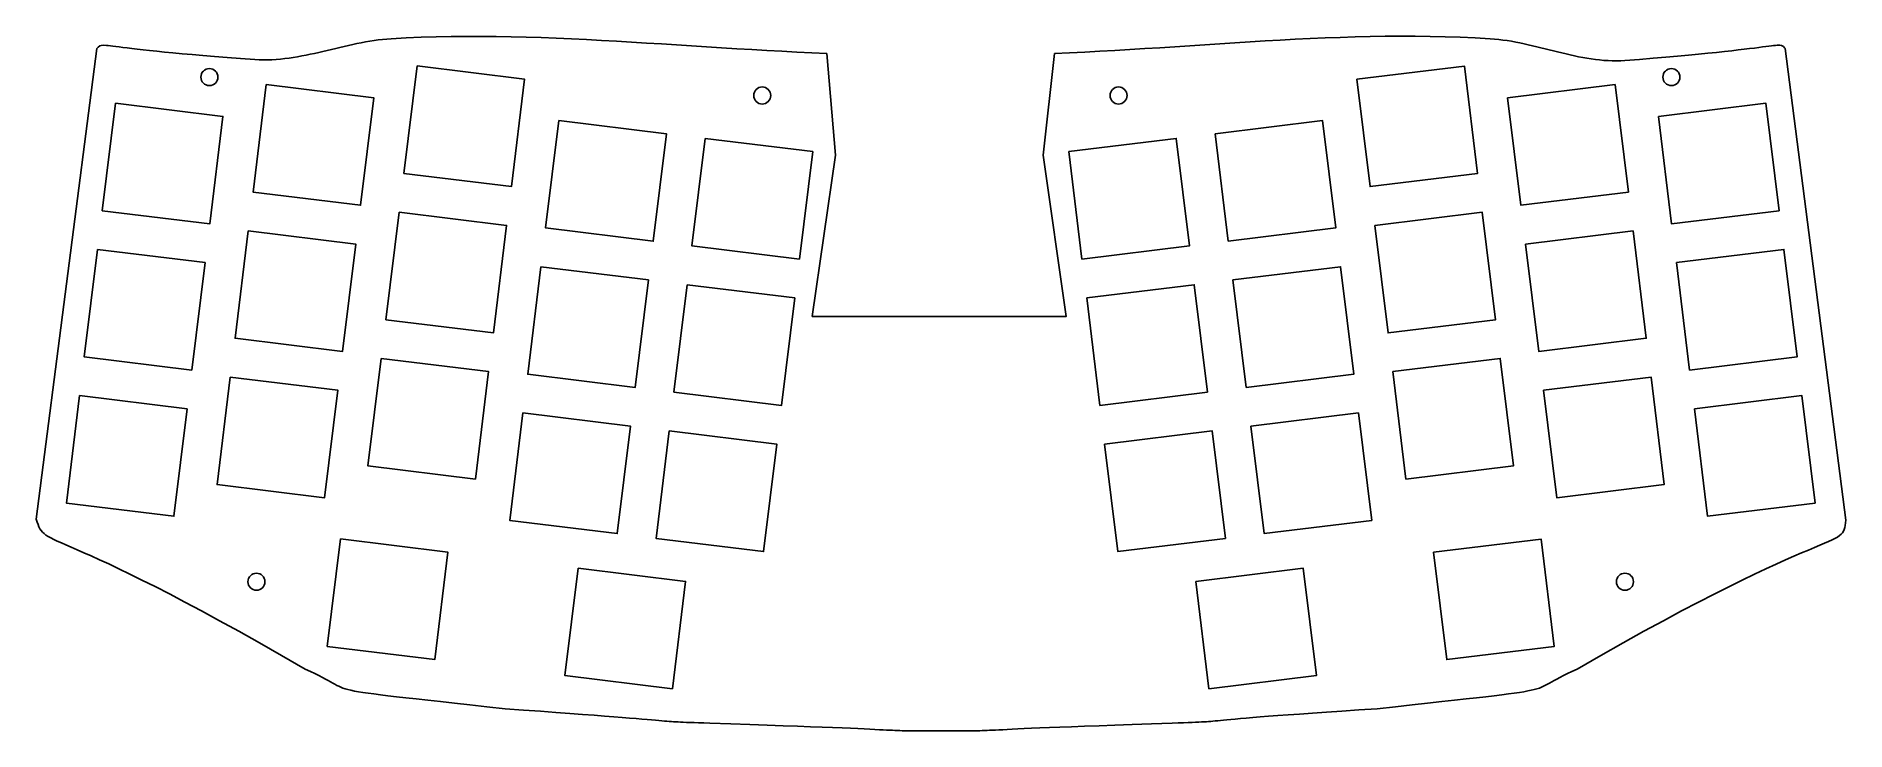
# Model space of a CAD drawing. Extents: x 0 to 234, y 0 to 90.
import ezdxf

# ---------------------------------------------------------------- set-up
doc = ezdxf.new("R2010")
doc.units = 0
doc.layers.add('Plate_Outlines', color=7, linetype='CONTINUOUS')

msp = doc.modelspace()

# ---------------------------------------------------------------- linework, layer by layer
at = {"layer": 'Plate_Outlines', "color": 3}
for points in [[(41.032268, 88.848044), (41.583448, 88.962344)], [(41.583448, 88.962344), (42.132089, 89.074105)], [(42.132089, 89.074105), (42.683269, 89.178245)], [(42.683269, 89.178245), (43.234449, 89.272225)], [(43.234449, 89.272225), (43.788169, 89.358585)], [(43.788169, 89.358585), (44.339349, 89.434785)], [(44.339349, 89.434785), (44.893069, 89.500825)], [(44.893069, 89.500825), (45.44933, 89.554165)], [(45.44933, 89.554165), (46.00559, 89.592265)], [(46.00559, 89.592265), (47.94361, 89.696405)], [(47.94361, 89.696405), (49.884171, 89.777685)], [(49.884171, 89.777685), (51.824731, 89.836105)], [(51.824731, 89.836105), (53.762752, 89.874205)], [(53.762752, 89.874205), (55.703312, 89.891985)], [(55.703312, 89.891985), (57.643873, 89.891985)], [(57.643873, 89.891985), (59.584433, 89.874205)], [(59.584433, 89.874205), (61.527534, 89.841185)], [(61.527534, 89.841185), (63.468094, 89.792925)], [(63.468094, 89.792925), (65.408655, 89.731965)], [(65.408655, 89.731965), (67.349215, 89.660845)], [(67.349215, 89.660845), (69.292316, 89.577025)], [(69.292316, 89.577025), (71.232876, 89.483045)], [(71.232876, 89.483045), (73.175977, 89.381445)], [(73.175977, 89.381445), (75.116537, 89.272225)], [(75.116537, 89.272225), (77.059638, 89.157925)], [(77.059638, 89.157925), (79.002738, 89.038545)], [(79.002738, 89.038545), (80.943299, 88.916624)], [(80.943299, 88.916624), (82.886399, 88.792164)], [(151.174318, 88.815025), (153.117418, 88.942025)], [(153.117418, 88.942025), (155.060519, 89.066486)], [(155.060519, 89.066486), (157.001079, 89.188406)], [(157.001079, 89.188406), (158.94418, 89.305246)], [(158.94418, 89.305246), (160.88474, 89.414466)], [(160.88474, 89.414466), (162.827841, 89.518606)], [(162.827841, 89.518606), (164.768401, 89.612586)], [(164.768401, 89.612586), (166.711502, 89.696406)], [(166.711502, 89.696406), (168.652062, 89.770066)], [(168.652062, 89.770066), (170.592623, 89.828486)], [(170.592623, 89.828486), (172.535723, 89.876746)], [(172.535723, 89.876746), (174.476284, 89.907226)], [(174.476284, 89.907226), (176.416844, 89.922466)], [(176.416844, 89.922466), (178.357405, 89.917386)], [(178.357405, 89.917386), (180.295425, 89.897066)], [(180.295425, 89.897066), (182.235986, 89.853886)], [(182.235986, 89.853886), (184.176547, 89.790386)], [(184.176547, 89.790386), (186.114567, 89.704026)], [(186.114567, 89.704026), (188.055128, 89.592266)], [(188.055128, 89.592265), (188.603768, 89.551625)], [(188.603768, 89.551625), (189.152408, 89.495745)], [(189.152408, 89.495745), (189.698508, 89.427165)], [(189.698508, 89.427165), (190.247148, 89.348425)], [(190.247148, 89.348425), (190.790708, 89.256985)], [(190.790708, 89.256985), (191.336808, 89.157925)], [(191.336808, 89.157925), (191.880369, 89.051245)], [(191.880369, 89.051245), (192.426469, 88.934404)], [(192.426469, 88.934404), (192.967489, 88.815024)], [(0.125557, 27.453688), (7.9767, 88.342584)], [(7.9767, 88.342584), (8.12402, 88.507684)], [(8.12402, 88.507684), (8.345, 88.672784)], [(8.345, 88.672784), (8.53804, 88.728664)], [(8.53804, 88.728664), (8.80982, 88.746444)], [(8.80982, 88.746444), (9.19082, 88.728664)], [(9.19082, 88.728664), (9.43466, 88.705804)], [(9.43466, 88.705804), (9.71914, 88.675324)], [(9.71914, 88.675324), (10.0468, 88.637224)], [(10.0468, 88.637224), (10.42272, 88.591504)], [(10.42272, 88.591504), (10.85452, 88.538164)], [(10.85452, 88.538164), (11.33966, 88.477204)], [(11.33966, 88.477204), (11.888301, 88.408624)], [(11.888301, 88.408624), (12.502981, 88.334964)], [(12.502981, 88.334964), (13.188781, 88.253684)], [(13.188781, 88.253684), (13.945701, 88.167324)], [(13.945701, 88.167324), (14.783901, 88.073344)], [(14.783901, 88.073344), (15.703382, 87.976824)], [(15.703382, 87.976824), (16.709222, 87.872684)], [(16.709222, 87.872684), (17.803962, 87.763464)], [(17.803962, 87.763464), (18.997762, 87.651704)], [(18.997762, 87.651704), (20.288083, 87.534864)], [(20.288083, 87.534864), (21.682543, 87.412944)], [(21.682543, 87.412944), (23.186224, 87.288484)], [(23.186224, 87.288484), (24.801664, 87.158944)], [(24.801664, 87.158944), (26.531404, 87.026864)], [(26.531404, 87.026864), (28.385605, 86.892244)], [(28.385605, 86.892244), (28.939325, 86.864304)], [(28.939325, 86.864304), (29.493045, 86.851604)], [(29.493045, 86.851604), (30.046765, 86.854144)], [(30.046765, 86.854144), (30.600486, 86.874464)], [(30.600486, 86.874464), (31.151666, 86.907484)], [(31.151666, 86.907484), (31.702846, 86.955744)], [(31.702846, 86.955744), (32.254026, 87.016704)], [(32.254026, 87.016704), (32.802666, 87.087824)], [(32.802666, 87.087824), (33.353846, 87.169104)], [(33.353846, 87.169104), (33.902486, 87.263084)], [(33.902486, 87.263084), (34.451127, 87.362144)], [(34.451127, 87.362144), (34.999767, 87.468824)], [(34.999767, 87.468824), (35.548407, 87.583124)], [(35.548407, 87.583124), (36.097047, 87.702504)], [(36.097047, 87.702504), (36.645687, 87.826964)], [(36.645687, 87.826964), (37.191787, 87.953964)], [(37.191787, 87.953964), (37.740427, 88.080964)], [(37.740427, 88.080964), (38.289068, 88.213044)], [(38.289068, 88.213044), (38.837708, 88.342584)], [(38.837708, 88.342584), (39.386348, 88.472124)], [(39.386348, 88.472124), (39.934988, 88.601664)], [(39.934988, 88.601664), (40.483628, 88.726124)], [(40.483628, 88.726124), (41.032268, 88.848044)], [(82.886399, 88.792164), (84.8295, 88.665164)], [(84.8295, 88.665164), (86.772601, 88.540704)], [(86.772601, 88.540704), (88.713161, 88.416244)], [(88.713161, 88.416244), (90.656262, 88.296864)], [(90.656262, 88.296864), (92.599362, 88.180024)], [(92.599362, 88.180024), (94.542463, 88.068264)], [(94.542463, 88.068264), (96.485563, 87.964124)], [(96.485563, 87.964124), (98.426124, 87.865064)], [(98.426124, 87.865064), (100.369224, 87.778704)], [(100.369224, 87.778704), (102.312325, 87.699964)], [(102.312325, 87.699964), (103.428025, 74.517244)], [(130.253032, 74.517244), (131.748393, 87.702505)], [(131.748393, 87.702505), (133.691493, 87.781245)], [(133.691493, 87.781245), (135.634594, 87.870145)], [(135.634594, 87.870145), (137.575154, 87.969205)], [(137.575154, 87.969205), (139.518255, 88.078425)], [(139.518255, 88.078425), (141.461355, 88.190185)], [(141.461355, 88.190185), (143.404456, 88.309565)], [(143.404456, 88.309565), (145.347556, 88.434025)], [(145.347556, 88.434025), (147.290657, 88.558485)], [(147.290657, 88.558485), (149.231217, 88.688025)], [(149.231217, 88.688025), (151.174318, 88.815025)], [(192.967489, 88.815024), (193.511049, 88.688024)], [(193.511049, 88.688024), (194.054609, 88.558484)], [(194.054609, 88.558484), (194.595629, 88.423864)], [(194.595629, 88.423864), (195.136649, 88.289244)], [(195.136649, 88.289244), (195.67767, 88.152084)], [(195.67767, 88.152084), (196.22123, 88.017464)], [(196.22123, 88.017464), (196.76225, 87.882844)], [(196.76225, 87.882844), (197.30327, 87.750764)], [(197.30327, 87.750764), (197.84429, 87.623764)], [(197.84429, 87.623764), (198.38531, 87.499304)], [(198.38531, 87.499304), (198.92633, 87.379924)], [(198.92633, 87.379924), (199.469891, 87.268164)], [(199.469891, 87.268164), (200.010911, 87.164024)], [(200.010911, 87.164024), (200.554471, 87.070044)], [(200.554471, 87.070044), (201.098031, 86.983684)], [(201.098031, 86.983684), (201.641591, 86.910024)], [(201.641591, 86.910024), (202.185151, 86.846524)], [(202.185151, 86.846524), (202.728711, 86.798264)], [(202.728711, 86.798264), (203.274812, 86.762704)], [(203.274812, 86.762704), (203.820912, 86.742384)], [(203.820912, 86.742384), (204.369552, 86.739844)], [(204.369552, 86.739844), (204.915652, 86.752544)], [(204.915652, 86.752544), (205.464292, 86.783024)], [(205.464292, 86.783024), (207.343893, 86.927804)], [(207.343893, 86.927804), (209.099033, 87.070044)], [(209.099033, 87.070044), (210.734794, 87.207204)], [(210.734794, 87.207204), (212.258794, 87.339284)], [(212.258794, 87.339284), (213.673574, 87.468824)], [(213.673574, 87.468824), (214.981675, 87.593284)], [(214.981675, 87.593284), (216.190715, 87.712664)], [(216.190715, 87.712664), (217.303235, 87.826964)], [(217.303235, 87.826964), (218.324316, 87.936184)], [(218.324316, 87.936184), (219.253956, 88.037784)], [(219.253956, 88.037784), (220.102316, 88.136844)], [(220.102316, 88.136844), (220.871936, 88.225744)], [(220.871936, 88.225744), (221.565356, 88.312104)], [(221.565356, 88.312104), (222.187657, 88.388304)], [(222.187657, 88.388304), (222.743917, 88.459424)], [(222.743917, 88.459424), (223.239217, 88.522924)], [(223.239217, 88.522924), (223.676097, 88.581344)], [(223.676097, 88.581344), (224.057097, 88.629604)], [(224.057097, 88.629604), (224.389837, 88.667704)], [(224.389837, 88.667704), (224.676857, 88.700724)], [(224.676857, 88.700724), (224.923237, 88.723584)], [(224.923237, 88.723584), (225.134057, 88.738824)], [(225.134057, 88.738824), (225.461718, 88.741364)], [(225.461718, 88.741364), (225.692858, 88.705804)], [(225.692858, 88.705804), (225.936698, 88.573724)], [(225.936698, 88.573724), (226.078938, 88.431484)], [(226.078938, 88.431484), (226.155138, 88.342584)], [(226.155138, 88.342585), (234.00374, 27.354629)], [(103.428025, 74.517244), (100.428024, 53.692238), (133.253033, 53.692238), (130.253032, 74.517244)], [(0.242397, 27.085388), (0.125557, 27.453688)], [(0.361777, 26.762808), (0.242397, 27.085388)], [(0.483698, 26.478328), (0.361777, 26.762808)], [(0.615778, 26.224328), (0.483698, 26.478328)], [(0.768178, 25.998268), (0.615778, 26.224328)], [(0.943438, 25.789988), (0.768178, 25.998268)], [(1.149178, 25.596948), (0.943438, 25.789988)], [(233.70656, 25.914448), (233.57448, 25.711248)], [(233.80562, 26.137968), (233.70652, 25.914448)], [(233.87924, 26.389428), (233.80554, 26.137968)], [(233.93508, 26.671368), (233.87918, 26.389428)], [(233.97318, 26.988868), (233.93508, 26.671368)], [(234.00368, 27.354628), (233.97318, 26.988868)], [(1.390478, 25.411528), (1.149178, 25.596948)], [(1.674958, 25.228647), (1.390478, 25.411528)], [(2.010238, 25.040687), (1.674958, 25.228647)], [(2.401398, 24.842567), (2.010238, 25.040687)], [(2.856058, 24.631747), (2.401398, 24.842567)], [(3.376758, 24.398067), (2.856058, 24.631747)], [(3.976198, 24.138987), (3.376758, 24.398067)], [(4.654379, 23.844347), (3.976198, 24.138987)], [(5.421459, 23.511607), (4.654379, 23.844347)], [(6.282519, 23.135687), (5.421459, 23.511607)], [(229.167578, 23.473507), (228.286198, 23.100127)], [(229.949899, 23.801167), (229.167578, 23.473507)], [(230.640779, 24.090727), (229.949899, 23.801167)], [(231.245299, 24.347267), (230.640779, 24.090727)], [(231.768539, 24.575867), (231.245299, 24.347267)], [(232.220659, 24.784147), (231.768539, 24.575867)], [(232.604199, 24.977187), (232.220659, 24.784147)], [(232.924239, 25.160067), (232.604199, 24.977187)], [(233.1884, 25.337868), (232.924239, 25.160067)], [(233.4043, 25.520748), (233.1884, 25.337868)], [(233.57448, 25.711248), (233.4043, 25.520748)], [(7.245179, 22.706427), (6.282519, 23.135687)], [(8.31452, 22.221287), (7.245179, 22.706427)], [(9.49816, 21.675187), (8.31452, 22.221287)], [(10.80118, 21.060506), (9.49816, 21.675187)], [(12.231201, 20.369626), (10.80118, 21.060506)], [(224.999437, 21.649787), (223.665937, 21.037646)], [(226.208478, 22.193347), (224.999437, 21.649787)], [(227.303218, 22.675947), (226.208478, 22.193347)], [(228.286198, 23.100127), (227.303218, 22.675947)], [(13.793301, 19.600006), (12.231201, 20.369626)], [(15.495102, 18.744026), (13.793301, 19.600006)], [(17.344222, 17.796606), (15.495102, 18.744026)], [(218.883116, 18.731326), (217.003515, 17.786446)], [(220.615396, 19.584766), (218.883116, 18.731326)], [(222.207977, 20.351846), (220.615396, 19.584766)], [(223.665937, 21.037646), (222.207977, 20.351846)], [(19.343203, 16.750125), (17.344222, 17.796606)], [(21.502203, 15.599505), (19.343203, 16.750125)], [(214.974055, 16.742505), (212.787114, 15.596965)], [(217.003515, 17.786446), (214.974055, 16.742505)], [(23.823764, 14.342205), (21.502203, 15.599505)], [(26.318044, 12.968064), (23.823764, 14.342205)], [(210.435074, 14.339665), (207.915393, 12.965524)], [(212.787114, 15.596965), (210.435074, 14.339665)], [(28.990125, 11.472004), (26.318044, 12.968064)], [(207.915393, 12.965524), (205.217912, 11.472004)], [(31.847626, 9.848943), (28.990125, 11.472004)], [(34.895627, 8.093803), (31.847626, 9.848943)], [(202.340091, 9.848943), (199.274311, 8.093803)], [(205.217912, 11.472004), (202.340091, 9.848943)], [(35.563647, 7.786583), (34.895627, 8.093923)], [(36.150387, 7.504643), (35.563647, 7.786583)], [(36.660927, 7.248103), (36.150387, 7.504643)], [(37.110507, 7.011883), (36.660927, 7.248103)], [(197.05435, 7.016723), (196.66065, 6.800823)], [(197.50393, 7.250403), (197.05435, 7.016723)], [(198.01701, 7.506943), (197.50393, 7.250403)], [(198.60629, 7.786343), (198.01701, 7.506943)], [(199.274311, 8.093683), (198.60629, 7.786343)], [(37.504207, 6.795983), (37.110507, 7.011883)], [(37.852187, 6.602943), (37.504207, 6.795983)], [(38.162068, 6.422602), (37.852187, 6.602943)], [(38.444008, 6.262582), (38.162068, 6.422602)], [(38.708168, 6.112722), (38.444008, 6.262582)], [(38.964708, 5.978102), (38.708168, 6.112722)], [(39.218708, 5.853642), (38.964708, 5.978102)], [(39.482868, 5.739342), (39.218708, 5.853642)], [(39.764808, 5.632662), (39.482868, 5.739342)], [(40.074688, 5.531062), (39.764808, 5.632662)], [(40.420128, 5.434542), (40.074688, 5.531062)], [(40.808748, 5.340562), (40.420128, 5.434542)], [(41.255788, 5.249122), (40.808748, 5.340562)], [(41.763789, 5.157682), (41.255788, 5.249122)], [(42.347989, 5.063702), (41.763789, 5.157682)], [(43.010929, 4.967182), (42.347989, 5.063702)], [(43.767849, 4.865582), (43.010929, 4.967182)], [(44.623829, 4.756362), (43.767849, 4.865582)], [(45.58903, 4.639522), (44.623829, 4.756362)], [(189.538488, 4.758662), (188.573288, 4.641822)], [(190.397008, 4.867882), (189.538488, 4.758662)], [(191.151388, 4.972022), (190.397008, 4.867882)], [(191.816869, 5.068542), (191.151388, 4.972022)], [(192.398529, 5.162522), (191.816869, 5.068542)], [(192.909069, 5.253962), (192.398529, 5.162522)], [(193.353569, 5.347942), (192.909069, 5.253962)], [(193.744729, 5.439382), (193.353569, 5.347942)], [(194.090169, 5.535902), (193.744729, 5.439382)], [(194.400049, 5.637502), (194.090169, 5.535902)], [(194.681989, 5.744182), (194.400049, 5.637502)], [(194.943609, 5.861022), (194.681989, 5.744182)], [(195.200149, 5.982942), (194.943609, 5.861022)], [(195.45415, 6.120102), (195.200149, 5.982942)], [(195.71831, 6.267422), (195.45415, 6.120102)], [(196.00279, 6.429982), (195.71831, 6.267422)], [(196.31267, 6.607783), (196.00279, 6.429982)], [(196.66065, 6.800823), (196.31267, 6.607783)], [(46.67361, 4.512522), (45.58903, 4.639522)], [(47.88773, 4.372822), (46.67361, 4.512522)], [(49.236471, 4.222962), (47.88773, 4.372822)], [(50.732531, 4.057862), (49.236471, 4.222962)], [(52.383531, 3.874982), (50.732531, 4.057862)], [(54.199632, 3.674322), (52.383531, 3.874982)], [(56.188452, 3.455882), (54.199632, 3.674322)], [(58.360153, 3.214582), (56.188452, 3.455882)], [(60.722354, 2.952962), (58.360153, 3.214582)], [(63.102334, 2.785203), (60.722354, 2.952843)], [(65.286735, 2.627722), (63.102334, 2.785203)], [(67.283175, 2.482942), (65.286735, 2.627722)], [(69.101816, 2.350862), (67.283175, 2.482942)], [(70.750276, 2.228942), (69.101816, 2.350862)], [(165.065581, 2.391381), (163.417121, 2.274541)], [(166.879142, 2.515841), (165.065581, 2.391381)], [(168.873042, 2.653001), (166.879142, 2.515841)], [(171.049823, 2.800322), (168.873042, 2.653001)], [(173.424724, 2.957802), (171.049823, 2.800322)], [(175.792004, 3.219422), (173.424724, 2.957802)], [(177.966245, 3.458182), (175.792004, 3.219422)], [(179.957605, 3.679162), (177.966245, 3.458182)], [(181.773706, 3.877282), (179.957605, 3.679162)], [(183.427246, 4.060162), (181.773706, 3.877282)], [(184.923307, 4.225262), (183.427246, 4.060162)], [(186.274587, 4.377662), (184.923307, 4.225262)], [(187.488707, 4.514822), (186.274587, 4.377662)], [(188.573288, 4.641822), (187.488707, 4.514822)], [(72.243797, 2.114642), (70.750276, 2.228942)], [(73.587457, 2.013042), (72.243797, 2.114642)], [(74.791417, 1.919062), (73.587457, 2.013042)], [(75.865838, 1.832702), (74.791417, 1.919062)], [(76.823418, 1.756502), (75.865838, 1.832702)], [(77.669238, 1.685382), (76.823418, 1.756502)], [(78.415998, 1.624422), (77.669238, 1.685382)], [(79.071318, 1.568542), (78.415998, 1.624422)], [(79.645359, 1.517742), (79.071318, 1.568542)], [(80.148279, 1.474562), (79.645359, 1.517742)], [(80.590239, 1.433922), (80.148279, 1.474562)], [(80.981399, 1.400902), (80.590239, 1.433922)], [(81.329379, 1.370422), (80.981399, 1.400902)], [(81.644339, 1.342482), (81.329379, 1.370422)], [(81.936439, 1.319622), (81.644339, 1.342482)], [(82.215839, 1.296762), (81.936439, 1.319622)], [(82.492699, 1.278982), (82.215839, 1.296762)], [(82.774639, 1.261202), (82.492699, 1.278982)], [(83.07436, 1.243422), (82.774639, 1.261202)], [(83.39694, 1.228182), (83.07436, 1.243422)], [(83.75762, 1.212942), (83.39694, 1.228182)], [(84.16148, 1.197702), (83.75762, 1.212942)], [(84.62122, 1.179922), (84.16148, 1.197702)], [(85.14446, 1.162142), (84.62122, 1.179922)], [(85.74136, 1.141822), (85.14446, 1.162142)], [(86.42208, 1.118962), (85.74136, 1.141822)], [(87.196781, 1.093562), (86.42208, 1.118962)], [(89.881561, 1.002121), (87.196781, 1.093561)], [(92.342822, 0.918301), (89.881561, 1.002121)], [(94.595803, 0.839561), (92.342822, 0.918301)], [(96.645583, 0.765901), (94.595803, 0.839561)], [(98.507404, 0.694781), (96.645583, 0.765901)], [(100.188884, 0.631281), (98.507404, 0.694781)], [(101.705265, 0.572861), (100.188884, 0.631281)], [(103.061625, 0.519521), (101.705265, 0.572861)], [(104.275745, 0.468721), (103.061625, 0.519521)], [(105.352705, 0.423001), (104.275745, 0.468721)], [(106.305206, 0.379821), (105.352705, 0.423001)], [(107.145946, 0.341721), (106.305206, 0.379821)], [(107.882546, 0.308701), (107.145946, 0.341721)], [(108.530246, 0.275681), (107.882546, 0.308701)], [(109.096666, 0.247741), (108.530246, 0.275681)], [(109.594507, 0.224881), (109.096666, 0.247741)], [(110.033927, 0.202021), (109.594507, 0.224881)], [(110.425087, 0.181701), (110.033927, 0.202021)], [(110.780687, 0.166461), (110.425087, 0.181701)], [(111.110887, 0.151221), (110.780687, 0.166461)], [(111.425847, 0.141061), (111.110887, 0.151221)], [(111.738267, 0.130901), (111.425847, 0.141061)], [(112.055767, 0.120741), (111.738267, 0.130901)], [(112.393587, 0.115661), (112.055767, 0.120761)], [(112.761887, 0.110601), (112.393587, 0.115701)], [(113.168288, 0.105541), (112.761887, 0.110641)], [(113.625488, 0.103041), (113.168288, 0.105541)], [(114.146188, 0.103041), (113.625488, 0.103041)], [(114.738008, 0.100541), (114.146188, 0.103041)], [(115.416188, 0.100541), (114.738008, 0.100541)], [(116.188348, 0.100541), (115.416188, 0.100541)], [(117.064649, 0.100541), (116.188348, 0.100541)], [(117.943489, 0.100421), (117.064649, 0.100421)], [(118.715649, 0.100421), (117.943489, 0.100421)], [(119.393829, 0.100421), (118.715649, 0.100421)], [(119.985649, 0.102921), (119.393829, 0.100421)], [(120.50635, 0.102921), (119.985649, 0.102921)], [(120.96355, 0.105421), (120.50635, 0.102921)], [(121.36995, 0.110521), (120.96355, 0.105421)], [(121.73825, 0.115581), (121.36995, 0.110481)], [(122.07607, 0.120641), (121.73825, 0.115541)], [(122.39357, 0.130781), (122.07607, 0.120621)], [(122.70599, 0.140941), (122.39357, 0.130781)], [(123.02095, 0.151101), (122.70599, 0.140941)], [(123.35115, 0.166341), (123.02095, 0.151101)], [(123.70675, 0.181581), (123.35115, 0.166341)], [(124.09791, 0.201901), (123.70675, 0.181581)], [(124.537331, 0.224761), (124.09791, 0.201901)], [(125.035171, 0.247621), (124.537331, 0.224761)], [(125.601591, 0.275561), (125.035171, 0.247621)], [(126.249291, 0.308581), (125.601591, 0.275561)], [(126.985891, 0.341601), (126.249291, 0.308581)], [(127.826631, 0.379701), (126.985891, 0.341601)], [(128.779132, 0.422881), (127.826631, 0.379701)], [(129.856092, 0.468601), (128.779132, 0.422881)], [(131.070212, 0.519401), (129.856092, 0.468601)], [(132.426573, 0.572741), (131.070212, 0.519401)], [(133.942953, 0.631161), (132.426573, 0.572741)], [(135.624434, 0.694661), (133.942953, 0.631161)], [(137.486254, 0.765781), (135.624434, 0.694661)], [(139.536035, 0.839441), (137.486254, 0.765781)], [(141.789015, 0.918181), (139.536035, 0.839441)], [(144.250276, 1.002001), (141.789015, 0.918181)], [(146.937597, 1.093441), (144.250276, 1.002001)], [(147.712297, 1.118841), (146.937597, 1.093441)], [(148.393017, 1.141701), (147.712297, 1.118841)], [(148.992457, 1.164561), (148.393017, 1.141701)], [(149.515697, 1.184881), (148.992457, 1.164561)], [(149.977977, 1.205201), (149.515697, 1.184881)], [(150.384377, 1.222981), (149.977977, 1.205201)], [(150.745058, 1.243301), (150.384377, 1.222981)], [(151.072718, 1.263621), (150.745058, 1.243301)], [(151.372438, 1.283941), (151.072718, 1.263621)], [(151.656918, 1.304261), (151.372438, 1.283941)], [(151.936318, 1.327121), (151.656918, 1.304261)], [(152.218258, 1.352521), (151.936318, 1.327121)], [(152.515438, 1.380461), (152.218258, 1.352521)], [(152.832938, 1.410941), (152.515438, 1.380461)], [(153.183458, 1.446501), (152.832938, 1.410941)], [(153.574618, 1.484601), (153.183458, 1.446501)], [(154.019118, 1.525241), (153.574618, 1.484601)], [(154.524579, 1.573501), (154.019118, 1.525241)], [(155.101159, 1.624301), (154.524579, 1.573501)], [(155.756479, 1.682721), (155.101159, 1.624301)], [(156.503239, 1.743681), (155.756479, 1.682721)], [(157.349059, 1.814801), (156.503239, 1.743681)], [(158.30664, 1.891001), (157.349059, 1.814801)], [(159.38106, 1.974821), (158.30664, 1.891001)], [(160.58502, 2.066261), (159.38106, 1.974821)], [(161.926141, 2.165321), (160.58502, 2.066261)], [(163.417121, 2.274541), (161.926141, 2.165321)]]:
    msp.add_lwpolyline(points, dxfattribs=at)
for points in [[(23.607863, 84.634184)], [(49.350771, 86.066745), (63.247114, 84.359864), (61.540234, 70.463521), (47.64389, 72.170401)], [(170.808523, 84.359864), (184.704867, 86.064205), (186.409207, 72.170401), (172.515403, 70.463521)], [(212.561054, 84.634184)], [(29.858805, 83.661364), (43.755149, 81.954484), (42.048269, 68.05814), (28.151925, 69.76502)], [(95.060622, 82.252934)], [(141.108295, 82.252934)], [(190.297948, 81.954484), (204.194292, 83.658824), (205.898632, 69.76502), (192.004829, 68.05814)], [(10.37192, 81.255983), (24.268264, 79.549103), (22.561383, 65.652759), (8.66504, 67.35964)], [(209.784833, 79.549103), (223.681177, 81.253443), (225.385517, 67.35964), (211.491714, 65.652759)], [(67.676875, 79.018243), (81.573219, 77.311362), (79.866339, 63.415019), (65.969995, 65.121899)], [(152.479878, 77.313902), (166.376222, 79.018243), (168.080562, 65.124439), (154.186759, 63.417559)], [(86.58464, 76.696682), (100.480984, 74.989802), (98.774104, 61.093458), (84.87776, 62.800339)], [(133.572113, 74.992342), (147.468457, 76.696682), (149.172797, 62.802879), (135.278993, 61.095998)], [(47.02667, 67.15898), (60.923014, 65.452099), (59.216133, 51.555756), (45.319789, 53.262636)], [(173.130084, 65.452099), (187.026427, 67.15644), (188.730768, 53.262636), (174.836964, 51.555756)], [(27.539785, 64.753599), (41.436128, 63.046719), (39.729248, 49.150375), (25.832904, 50.857255)], [(192.616969, 63.046719), (206.513312, 64.751059), (208.217653, 50.857255), (194.323849, 49.150375)], [(8.05036, 62.348218), (21.946703, 60.641338), (20.239823, 46.744994), (6.343479, 48.451875)], [(212.106394, 60.641338), (226.002738, 62.345678), (227.707078, 48.451875), (213.813274, 46.744994)], [(65.355315, 60.110478), (79.251659, 58.403597), (77.544778, 44.507254), (63.648434, 46.214134)], [(154.801439, 58.403597), (168.697782, 60.107938), (170.402123, 46.214134), (156.508319, 44.507254)], [(84.26308, 57.788917), (98.159424, 56.082037), (96.452543, 42.185693), (82.556199, 43.892573)], [(135.893674, 56.082037), (149.790017, 57.786377), (151.494358, 43.892573), (137.600554, 42.185693)], [(44.707649, 48.251215), (58.603993, 46.544334), (56.897113, 32.64799), (43.000769, 34.354871)], [(175.451644, 46.544334), (189.347988, 48.248675), (191.052328, 34.354871), (177.158525, 32.64799)], [(25.215684, 45.845834), (39.112028, 44.138954), (37.405147, 30.24261), (23.508804, 31.94949)], [(194.938529, 44.141494), (208.834873, 45.845834), (210.539214, 31.95203), (196.64541, 30.24515)], [(5.728799, 43.440453), (19.625143, 41.733573), (17.918262, 27.837229), (4.021918, 29.54411)], [(214.427955, 41.736113), (228.324298, 43.440453), (230.028639, 29.546653), (216.134835, 27.839772)], [(63.033754, 41.202713), (76.930098, 39.495832), (75.223217, 25.599489), (61.326874, 27.306369)], [(157.125539, 39.495832), (171.021883, 41.200173), (172.726223, 27.306369), (158.83242, 25.599489)], [(81.941519, 38.881152), (95.837863, 37.174272), (94.130982, 23.277928), (80.234639, 24.984808)], [(138.215234, 37.174272), (152.111578, 38.878612), (153.815918, 24.984808), (139.922115, 23.277928)], [(39.439688, 24.906068), (53.336032, 23.199188), (51.629151, 9.302844), (37.732807, 11.009725)], [(180.717066, 23.199188), (194.613409, 24.903528), (196.31775, 11.009725), (182.423946, 9.302844)], [(70.166076, 21.134167), (84.06242, 19.427287), (82.355539, 5.530943), (68.459196, 7.237824)], [(149.990677, 19.427289), (163.887021, 21.131629), (165.591362, 7.237826), (151.697558, 5.530945)], [(29.691166, 19.384111)], [(206.561582, 19.384111)]]:
    msp.add_lwpolyline(points, close=True, dxfattribs=at)
for points in [[(21.408222, 84.634184), (21.408222, 85.241598), (21.900628, 85.734005), (22.508042, 85.734005)], [(22.508042, 83.534364), (21.900628, 83.534364), (21.408222, 84.02677), (21.408222, 84.634184)], [(22.508042, 85.734005), (23.115457, 85.734005), (23.607863, 85.241598), (23.607863, 84.634184)], [(23.607863, 84.634184), (23.607863, 84.02677), (23.115457, 83.534364), (22.508042, 83.534364)], [(210.361413, 84.634184), (210.361413, 85.241598), (210.853824, 85.734005), (211.461234, 85.734005)], [(211.461234, 83.534364), (210.853824, 83.534364), (210.361413, 84.02677), (210.361413, 84.634184)], [(211.461234, 85.734005), (212.068644, 85.734005), (212.561054, 85.241598), (212.561054, 84.634184)], [(212.561054, 84.634184), (212.561054, 84.02677), (212.068644, 83.534364), (211.461234, 83.534364)], [(92.860981, 82.252934), (92.860981, 82.861049), (93.353387, 83.354024), (93.960801, 83.354024)], [(93.960801, 81.151844), (93.353387, 81.151843), (92.860981, 81.644818), (92.860981, 82.252934)], [(93.960801, 83.354024), (94.568216, 83.354024), (95.060622, 82.861049), (95.060622, 82.252934)], [(95.060622, 82.252934), (95.060622, 81.644818), (94.568216, 81.151843), (93.960801, 81.151844)], [(138.908654, 82.252934), (138.908654, 82.861049), (139.401065, 83.354024), (140.008475, 83.354024)], [(140.008475, 81.151844), (139.401065, 81.151843), (138.908654, 81.644818), (138.908654, 82.252934)], [(140.008475, 83.354024), (140.615885, 83.354024), (141.108295, 82.861049), (141.108295, 82.252934)], [(141.108295, 82.252934), (141.108295, 81.644818), (140.615885, 81.151843), (140.008475, 81.151844)], [(27.491526, 19.384111), (27.491526, 19.991525), (27.983932, 20.483931), (28.591346, 20.483931)], [(28.591346, 18.284291), (27.983932, 18.284291), (27.491526, 18.776697), (27.491526, 19.384111)], [(28.591346, 20.483931), (29.19876, 20.483931), (29.691166, 19.991525), (29.691166, 19.384111)], [(29.691166, 19.384111), (29.691166, 18.776697), (29.19876, 18.284291), (28.591346, 18.284291)], [(204.359402, 19.384111), (204.359402, 19.991525), (204.852372, 20.483931), (205.460492, 20.483931)], [(205.460492, 18.284291), (204.852372, 18.284291), (204.359402, 18.776697), (204.359402, 19.384111)], [(205.460492, 20.483931), (206.068612, 20.483931), (206.561582, 19.991525), (206.561582, 19.384111)], [(206.561582, 19.384111), (206.561582, 18.776697), (206.068612, 18.284291), (205.460492, 18.284291)]]:
    msp.add_open_spline(points, degree=3, dxfattribs=at)

doc.saveas('drawing.dxf')
